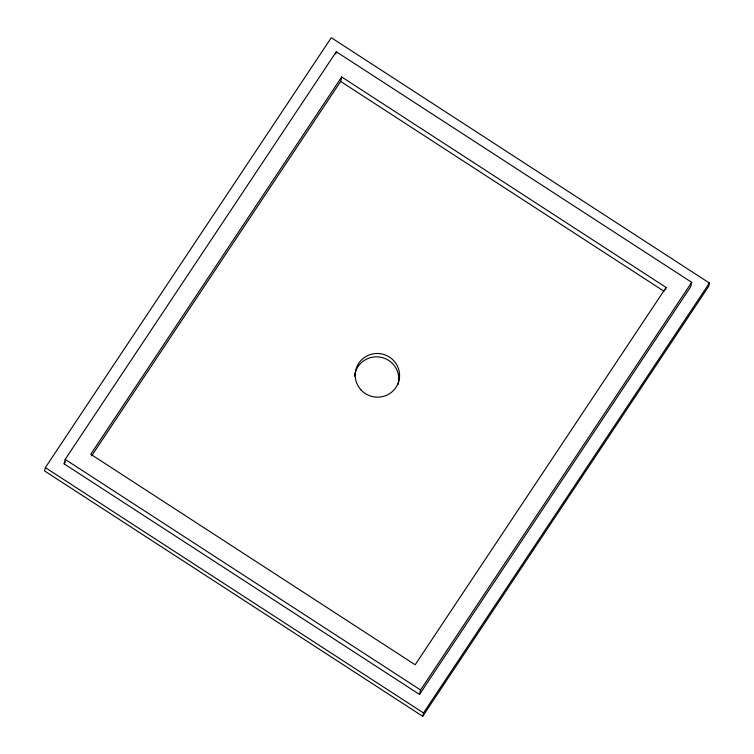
<?xml version="1.0" encoding="UTF-8"?>
<svg xmlns="http://www.w3.org/2000/svg" width="754" height="754" viewBox="0 0 754 754"><rect width="100%" height="100%" fill="white"/><g stroke="black" fill="none" stroke-linecap="round" stroke-linejoin="round"><path stroke-width="1.13" d="M45.372 467.603L44.59 470.948L422.711 716.3L708.628 286.397L709.41 283.052L331.289 37.7L45.372 467.603L423.494 712.954L422.711 716.3M64.137 463.851L65.183 459.393L336.293 51.743L691.701 282.345L690.655 286.803L419.535 694.453L64.137 463.851L65.438 461.891M335.775 53.968L336.293 51.743M91.677 455.793L340.648 81.423L341.694 76.965L666.112 287.462L665.594 289.696M419.535 694.453L420.581 689.995L691.701 282.345M341.694 76.965L90.763 454.266L415.181 664.774L666.112 287.462M423.494 712.954L709.41 283.052M340.648 81.423L664.076 291.28M65.183 459.393L420.581 689.995M354.54 376.199A22.205 21.819 13.2 0 1 380.685 357.236A22.205 21.819 13.2 0 1 398.027 384.521M360.883 389.79A22.205 21.819 13.2 0 0 398.48 382.269A22.205 21.819 13.2 0 0 372.806 353.918A22.205 21.819 13.2 0 0 360.883 389.79"/></g></svg>
